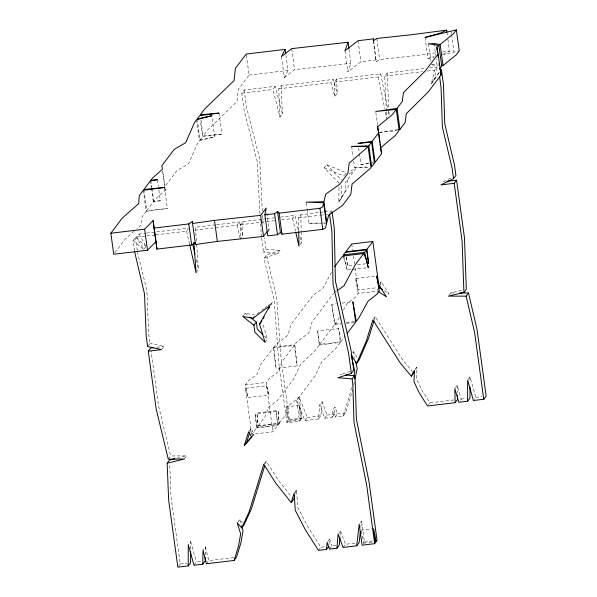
<?xml version="1.0" encoding="UTF-8"?>
<svg xmlns="http://www.w3.org/2000/svg" width="597" height="597" viewBox="0 0 597 597"><rect width="100%" height="100%" fill="white"/><g stroke="black" fill="none" stroke-linecap="round" stroke-linejoin="round"><path stroke-width="0.45" stroke-dasharray="2.98 2.24" d="M190.652 548.942L190.682 541.576L188.294 544.733M205.264 554.837L205.405 546.904L203.487 549.434M242.919 221.591L242.68 235.815L240.292 238.979L240.531 224.748L242.919 221.591L262.09 219.3M347.297 179.884L348.26 186.898L338.768 202.167L339.081 185.868M341.156 199.002L341.432 184.518M415.348 369.147L416.781 367.252L416.385 378.61L421.713 389.908L429.915 402.818L453.854 399.96M435.541 52.842L415.019 55.7L379.67 59.506L376.185 61.834L373.692 40.7M324.664 418.251L327.052 415.087L322.141 401.759L319.753 404.923L324.664 418.251L332.089 417.363L332.626 410.34L335.014 407.184L337.462 413.848L335.074 417.012L332.626 410.34M332.089 417.363L334.477 414.206L335.014 407.184M329.066 544.494L329.492 539.225L327.104 542.389M340.133 535.345L340.491 530.957L338.581 533.487M304.895 420.609L307.283 417.445L299.045 397.05L296.649 400.214L304.895 420.609L318.559 418.982L319.753 404.923M318.559 418.982L320.947 415.818L322.141 401.759M360.857 527.3L361.581 520.98L360.148 522.875M268.583 231.614L269.075 229.047L266.575 210.756M351.469 387.505L350.349 392.774L343.163 416.042L335.074 417.012M353.67 385.222L354.409 381.707M439.34 72.409L431.295 83.856L434.706 70.207L437.094 67.043L428.765 68.036M433.683 80.692L437.094 67.043M377.185 290.843L377.64 289.142M380.259 285.127L381.177 281.724L388.901 293.702L387.468 295.597M265.344 463.757L266.165 461.1L278.202 480.063L291.903 497.256M295.493 493.323L296.567 489.846L297.604 507.032L307.604 526.375L320.828 547.218L325.328 546.68M343.163 416.042L345.559 412.885L352.737 389.61M374.155 320.231L375.244 316.701L402.46 359.573L412.52 371.647M249.942 431.989L251.001 428.639L254.15 434.026L251.762 437.191M376.326 59.909L360.939 61.745L347.85 71.856L350.924 63.282L349.051 49.566M281.486 56.551L284.366 77.58L287.993 70.446L285.866 54.894M415.624 369.431L416.781 367.252M331.484 272.254L322.858 288.418L313.127 295.127L290.948 324.484L287.896 335.253L275.986 344.282L273.777 347.215L276.068 368.431L297.157 365.916L294.866 344.7L297.075 341.768L308.985 332.738L312.037 321.97L333.663 293.343M339.365 317.492L335.178 323.917L331.79 304.321L336.38 303.776M343.379 310.216L346.947 303.746L355.424 297.112L358.207 293.425L377.461 291.135M270.926 304.903L272.269 302.507L267.866 305.798M338.768 202.167L345.872 190.055L344.909 183.048L355.752 168.69L349.476 171.481M431.295 83.856L439.004 72.558L439.25 74.334M114.825 252.815L125.198 239.076L134.064 231.285M143.273 190.309L146.161 211.338L142.153 216.644L141.564 224.688L136.795 228.882M164.503 187.458L167.384 208.495L146.743 210.562L153.339 201.831L160.347 200.756L158.839 189.779M160.347 200.756L153.72 201.331L155.407 199.1L165.347 190.256L162.712 171.048M165.347 190.256L164.697 186.794L177.01 170.496L188.6 163.72L197.398 143.511L199.443 140.802L214.711 136.765L211.831 115.728M197.189 118.937L200.07 139.974L202.57 136.668L200.308 120.206M219.024 113.087L221.905 134.116L203.159 135.892L207.599 130.004L236.957 101.594L238.285 89.386L249.091 75.08L246.21 54.051M259.926 213.913L257.3 161.906L244.136 110.355L241.785 93.214L244.173 90.057L275.247 86.349L282.381 113.803L279.993 116.967L272.859 89.513L275.247 86.349M134.549 251.061L133.094 240.434L135.482 237.278L145.989 246.397M145.511 247.024L143.601 249.553L136.616 237.151L139.004 233.987L145.481 233.211M279.993 116.967L278.754 88.804L281.142 85.647L333.178 79.438L337.245 93.154L334.857 96.311L330.79 82.602L333.178 79.438M156.056 234.83L186.592 231.188L188.025 229.285M334.857 96.311L334.163 82.199L336.551 79.035L380.662 73.774L388.028 109.93M196.062 272.642L198.45 269.486L196.622 243.777M194.891 230.196L237.166 225.151L239.554 221.994L242.68 235.815M147.623 346.529L150.011 343.365L148.608 333.089L146.892 290.732L137.541 252.33M161.518 349.618L163.906 346.454L150.011 343.365M334.163 82.199L378.274 76.938L380.662 73.774M267.963 230.517L269.075 229.047M386.393 111.146L384.729 76.17L387.117 73.006L425.064 68.476M339.133 183.152L324.201 167.809L326.589 164.645L346.335 172.869L344.424 175.399M265.993 249.315L280.142 250.382L277.754 253.546L263.605 252.479L265.993 249.315L264.374 237.502M281.612 219.853L292.567 218.547L294.955 215.383L298.463 230.487M286.926 422.751L287.821 421.579L286.575 406.841L299.179 405.341L300.425 420.072L299.537 421.251L286.926 422.751L278.881 363.998L274.254 300.537L265.061 263.113L264.359 257.986L266.747 254.822L280.142 250.382M298.694 230.599L298.463 217.838L300.851 214.681L319.134 212.502M243.218 315.798L245.128 313.268L254.523 314.955M299.918 244.822L301.351 242.927L301.179 232.905M330.014 213.502L331.447 211.607M269.881 305.671L272.269 302.507M168.264 459.13L170.66 455.974L158.578 405.908L151.026 350.79M265.046 342.342L267.434 339.186L262.74 323.484M184.331 459.003L186.719 455.847L170.66 455.974M294.343 345.387L281.948 361.797L278.09 372.035L269.546 378.214L266.359 382.431L269.06 395.057L247.971 397.572L245.27 384.946L248.456 380.729L257.001 374.55L260.859 364.319L273.254 347.902L294.343 345.387L297.157 365.916M249.091 431.168L251.001 428.639M276.247 411.512L277.605 425.527L272.866 431.795L251.777 434.31L256.516 428.042L255.158 414.034L276.247 411.512L278.083 424.892L256.994 427.407L255.158 414.034M256.994 427.407L257.941 426.146L256.956 412.982L278.045 410.467L278.545 417.019A9.567 1.239 83.2 0 0 279.366 423.198L258.277 425.713A9.567 1.239 83.2 0 1 257.456 419.534L256.956 412.982M258.277 425.713L265.068 416.728L268.948 406.982L277.426 400.356L293.918 378.528L300.716 364.252L314.858 350.812L319.268 344.976L317.559 330.954L338.648 328.432L340.827 341.835L319.738 344.35L317.559 330.954M319.738 344.35L334.581 324.701L331.79 304.321M379.744 283.627L381.177 281.724M278.083 424.892L279.03 423.631L278.045 410.467M279.366 423.198L286.157 414.206L290.038 404.467L298.522 397.841L315.007 376.013L321.805 361.737L335.947 348.297L340.357 342.462L338.648 328.432M340.827 341.835L345.223 336.014M178.324 566.516L180.234 563.986L171.055 496.965L169.69 463.72M299.045 397.05L301.925 418.087L301.313 418.893L288.709 420.4L289.314 419.594L281.269 360.834L276.642 297.381L267.449 259.956L266.747 254.822M263.777 464.265L266.165 461.1M373.334 319.231L375.244 316.701M352.618 352.924L353.573 351.663L357.521 357.879M193.995 565.225L196.383 562.061L201.644 561.434M206.45 563.74L208.846 560.576L233.711 557.605M237.203 522.935L239.591 519.771L242.434 522.838M294.657 492.376L296.567 489.846M449.287 294.866L450.72 292.97L462.839 290.127M318.44 550.382L320.828 547.218M428.482 404.714L429.915 402.818M329.514 549.061L331.902 545.897L336.029 545.404M455.272 388.013L457.183 385.483L461.227 399.087L459.794 400.983M468.085 379.401L469.996 376.871L475.787 397.348L474.354 399.244M343.051 547.442L345.439 544.285L356.372 542.979M361.192 531.054L363.573 543.188L364.461 542.009L361.581 520.98M252.307 436.034L254.15 434.026M284.366 77.58L294.545 69.662L350.924 63.282M256.844 314.015L261.255 310.724M261.986 310.179L264.195 308.537M264.926 307.985L267.128 306.343M334.216 292.605L336.462 291.06M443.31 181.742L451.989 177.443M443.556 54.006L449.526 51.178L447.646 37.454M349.439 173.593L353.364 171.846M264.359 257.986L277.754 253.546M350.394 371.319L340.335 374.588L342.103 374.729M425.057 37.477L427.937 58.513L434.012 56.76M427.937 58.513L434.213 56.916M442.287 54.857L459.257 50.887M176.772 458.265L186.719 455.847M200.07 139.974L214.711 136.765M379.483 132.385L398.162 129.661M359.379 153.459L360.887 164.436L369.737 163.13M370.625 163.003L373.282 162.615M146.161 211.338L167.384 208.495M202.57 136.668L221.905 134.116M249.091 75.08L287.993 70.446M442.534 52.006L449.526 51.178M241.785 93.214L272.859 89.513M278.754 88.804L330.79 82.602M384.729 76.17L422.676 71.64M427.303 71.088L434.706 70.207M146.407 233.099L188.988 228.024M215.659 224.845L195.435 227.256L196.555 242.86M216.577 224.733L239.554 221.994M263.008 219.196L265.747 218.868M266.658 218.756L276.702 217.562M280.351 217.121L294.955 215.383M320.044 212.39L323.701 211.95M324.619 211.845L331.925 210.972M136.616 237.151L145.869 236.046M146.795 235.934L155.13 234.942M240.531 224.748L276.135 220.502M298.463 217.838L319.485 215.33M320.395 215.226L324.052 214.786M324.969 214.681L327.708 214.353M346.126 256.904L347.529 265.971L353.946 265.202M357.618 264.762L365.871 263.784M342.633 256.068L345.156 261.807L347.17 270.068L351.752 269.523M352.67 269.411L367.342 267.665M358.207 293.425L355.611 278.508L375.782 276.105M355.611 278.508L358.051 289.978L377.304 287.679M341.88 303.119L351.043 302.022M335.178 323.917L340.678 323.261M346.178 322.604L354.431 321.619M334.581 324.701L340.999 323.932M346.506 323.275L354.752 322.298M156.839 347.297L163.906 346.454M273.777 347.215L294.866 344.7M319.268 344.976L340.357 342.462M245.27 384.946L266.359 382.431M251.777 434.31L245.479 388.334L266.568 385.819L269.06 395.057M289.314 419.594L301.925 418.087M307.283 417.445L320.947 415.818M327.052 415.087L334.477 414.206M337.462 413.848L345.559 412.885M461.227 399.087L466.488 398.46M475.787 397.348L481.831 396.624M287.821 421.579L300.425 420.072M257.941 426.146L279.03 423.631M256.516 428.042L277.605 425.527M361.021 530.188L371.827 528.897M180.234 563.986L187.137 563.165M364.461 542.009L373.468 540.942M363.573 543.188L373.476 542.009M379.483 132.43L397.356 130.646M360.887 164.436L369.021 163.668M372.64 163.324L374.446 163.153M323.231 223.017L324.999 222.905M353.693 161.063L354.566 167.466L368.946 166.899M431.385 64.789L436.989 64.618L436.243 59.133M354.566 167.466L368.379 167.556M307.067 209.465L308.94 223.181L320.552 223.047M450.72 292.97L456.048 292.97M308.94 223.181L326.514 223.808M432.288 64.894L438.452 65.774M324.201 167.809L343.947 176.033M384.237 290.694L388.901 293.702M245.128 313.268L249.33 316.589M133.094 240.434L143.601 249.553M264.262 336.044L267.434 339.186M326.589 164.645L341.521 179.988M139.004 233.987L145.556 245.621M340.491 530.957L345.439 544.285M329.492 539.225L331.902 545.897M239.591 519.771L241.449 525.644M344.26 257.553L347.17 270.068M190.682 541.576L196.383 562.061M245.479 388.334L247.971 397.572M205.405 546.904L208.846 560.576M299.91 236.703L301.351 242.927M292.567 218.547L295.455 230.979M196.189 259.568L198.45 269.486M186.592 231.188L189.48 243.8M237.166 225.151L240.292 238.979M353.573 351.663L354.909 357.879M388.207 110.833L389.132 115.355L388.908 110.751M378.274 76.938L384.714 108.572M385.453 112.184L386.558 117.609M299.179 405.341L301.313 418.893M286.575 406.841L288.709 420.4M451.183 31.768L451.436 33.596M451.563 34.507L453.944 51.887M446.899 31.969L447.526 36.544M434.109 43.581L435.735 55.476M428.504 43.76L430.885 61.133M376.789 38.477L379.67 59.506M373.304 40.797L376.185 61.834M375.834 112.393L377.588 125.198M358.058 40.708L360.939 61.745M358.633 147.974L359.26 152.541M344.969 50.82L347.85 71.856M351.685 146.429L353.193 157.407M351.752 243.994L352.633 250.434M353.387 255.949L354.521 264.225M355.028 267.904L358.051 289.978M291.664 48.626L294.545 69.662M306.186 203.062L306.94 208.547M296.649 400.214L299.537 421.251M244.173 90.057L246.524 107.199L259.688 158.75L262.314 210.748M261.486 237.031L260.21 219.487M261.613 237.934L263.605 252.479M273.254 347.902L276.068 368.431M266.568 385.819L272.866 431.795M201.025 120.34L203.159 135.892M196.562 119.766L199.443 140.802M162.571 171.242L164.697 186.794M157.466 179.719L158.339 186.122M150.84 180.294L151.839 187.607M151.966 188.525L153.72 201.331M150.459 180.794L151.34 187.197M151.459 188.115L153.339 201.831M143.862 189.525L146.743 210.562M135.482 237.278L137.422 251.441M346.491 257.106L347.529 265.971M262.553 215.39L262.971 223.748M336.551 79.035L337.245 93.154M387.117 73.006L388.863 109.826M386.431 112.072L386.737 118.512M281.142 85.647L282.381 113.803M457.183 385.483L457.362 392.505M300.851 214.681L301.157 231.994M469.996 376.871L469.996 382.393"/><path stroke-width="0.9" d="M174.966 458.705L169.533 460.026L167.145 463.19L168.667 500.129L177.846 567.15L188.204 565.911L188.294 544.733L193.995 565.225L202.764 564.18L205.152 561.016L205.219 557.486M190.644 551.703L190.592 562.755L188.204 565.911M202.764 564.18L203.01 550.061L206.45 563.74L234.084 560.441L236.472 557.277L240.927 542.86L243.039 530.673L241.718 526.479M110.848 233.226L144.623 229.203L153.078 220.584L155.966 241.621L147.504 250.233L113.728 254.262L110.848 233.226L122.318 218.047L138.683 203.652L139.273 195.607L143.273 190.309L164.503 187.458L143.862 189.525L150.459 180.794L157.466 179.719L150.84 180.294L152.526 178.063L162.466 169.22L161.817 165.757L174.13 149.459L185.719 142.683L194.518 122.475L196.562 119.766L211.831 115.728L197.189 118.937L199.689 115.631L219.024 113.087L200.271 114.855L204.719 108.967L234.076 80.558L235.405 68.349L246.21 54.051L285.112 49.409L281.486 56.551L291.664 48.626L348.044 42.253L344.969 50.82L358.058 40.708L373.446 38.872L373.304 40.797L376.789 38.477L412.131 34.663L446.646 30.141L446.899 31.969M234.084 560.441L238.539 546.016L240.651 533.83L237.203 522.935L241.755 527.845L248.994 512.136L263.777 464.265L275.814 483.227L291.224 502.562L294.179 493.01L295.216 510.196L305.209 529.539L318.44 550.382L326.529 549.412L327.104 542.389L329.514 549.061L336.939 548.173L339.327 545.009L339.984 537.106M336.939 548.173L338.103 534.121L343.051 547.442L356.715 545.815L359.103 542.651L360.342 531.815M356.715 545.815L359.193 524.144L362.073 545.173L374.677 543.673L375.289 542.86L373.625 528.681L376.177 541.688L374.379 541.897M264.867 214.853L274.605 213.696L277.545 211.435L280.426 232.472L277.486 234.725L267.747 235.89L264.867 214.853L266.195 208.01L260.643 215.36L263.523 236.397L217.353 241.412L195.517 244.509L195.152 242.651L191.682 244.964L156.944 249.106L153.078 220.584M353.879 376.095L354.812 371.7L351.372 355.708M354.969 379.073L357.2 368.543L355.67 361.431M323.88 201.756L326.76 222.793L328.641 215.151L342.611 205.293L350.775 194.488L352.066 184.137L370.998 167.72L368.118 146.683L349.185 163.1L347.894 173.451L339.73 184.257L325.761 194.115L323.88 201.756L306.06 202.144L323.634 202.771L322.611 206.92L319.932 208.286L279.105 213.159L277.545 211.435M378.617 288.948L380.035 285.978M264.799 465.533L251.382 508.98L244.143 524.681L241.755 527.845M294.687 495.928L293.612 499.398L291.224 502.562M373.886 321.119L368.707 337.88L359.006 360.215L356.618 363.379L351.185 354.819M244.367 445.205L248.613 431.803L251.762 437.191L244.367 445.205L251.688 436.698M246.755 442.041L249.673 432.825M356.618 363.379L366.319 341.044L372.856 319.865L400.072 362.73L411.311 376.229L414.475 371.618M411.311 376.229L414.393 370.416L413.997 381.774L419.325 393.072L427.527 405.982L455.153 402.684L457.541 399.527L457.429 395.139M259.568 324.029L269.881 305.671L252.986 318.268L242.74 316.432L253.949 325.283L254.904 332.29L265.046 342.342L259.568 324.029L261.956 320.865M263.299 318.47L264.202 316.873M268.687 308.895L269.583 307.298M167.145 463.19L184.331 459.003L168.264 459.13L156.19 409.072L148.265 351.2L150.653 348.036L153.302 347.723M263.523 236.397L267.411 231.248M371.565 142.116L374.446 163.153L371.662 166.839L368.782 145.802L371.565 142.116L358.006 143.399L372.17 141.317L378.692 132.683L377.662 126.743L392.46 114.467L396.259 109.43L375.707 111.482L397.065 108.37L402.221 101.542L403.453 92.654L425.385 70.871L438.161 53.969L436.803 47.2L438.929 45.476L441.81 66.513L439.683 68.237L440.019 69.924M441.302 65.267L443.026 65.528L456.317 54.782L459.257 50.887L456.377 29.85L453.429 33.753L440.146 44.499L434.109 43.581L428.504 43.76L438.929 45.476M252.986 318.268L253.941 317.007M440.444 70.662L441.399 69.401L443.459 84.453L444.758 123.818L454.518 165.212L455.929 175.488L453.541 178.652L440.922 184.906L454.183 183.324L456.571 180.16L446.847 181.316M378.692 132.683L381.573 153.72L375.05 162.354L372.17 141.317M398.162 129.661L399.945 129.4L405.102 122.572L406.333 113.691L428.265 91.908L441.041 74.998L438.161 53.969M253.949 325.283L256.337 322.119L250.031 317.141M334.604 266.695L342.633 256.068L363.722 253.546L366.245 259.292L368.259 267.553L364.603 252.382L366.513 249.852L345.424 252.367L343.514 254.897L344.014 256.665M363.722 253.546L355.155 264.889L343.947 285.903L337.208 290.545M366.954 249.27L372.841 241.479L351.752 243.994L345.864 251.785L366.954 249.27L368.618 263.456L366.513 249.852M347.424 333.104L355.67 322.186L352.879 301.806L356.267 321.402L358.678 318.208L368.036 301.231L376.513 294.597L379.296 290.911L376.7 275.993L379.14 287.463L372.841 241.479M345.648 375.02L354.499 375.737L352.111 378.901L337.947 377.744L351.357 373.394L353.745 370.237L351.006 350.238L335.432 281.097L334.275 228.114L332.051 211.875M459.6 292.978L468.481 292.978L466.093 296.142L448.332 296.127L463.914 292.478L466.302 289.321L464.496 238.031L456.571 180.16M326.529 549.412L328.925 546.255M455.153 402.684L454.795 388.647L458.839 402.244L467.608 401.199L469.996 398.035L469.996 386.998M376.177 541.688L377.065 540.509L369.021 481.749L356.387 419.251L355.2 380.871L354.499 375.737M467.608 401.199L467.608 380.035L473.399 400.512L483.764 399.274L486.152 396.109L476.966 329.089L468.481 292.978M154.063 228.076L188.801 223.927L192.271 221.614L192.637 223.472L214.472 220.375L260.643 215.36M280.426 232.472L281.985 234.196L322.813 229.323L325.492 227.95L326.514 223.808L323.634 202.771M446.646 30.141L440.668 32.969L425.057 37.477L456.377 29.85M343.514 254.897L364.603 252.382M148.265 351.2L161.518 349.618L147.623 346.529L146.213 336.253L144.504 293.896L134.668 251.949M368.782 145.802L351.685 146.429L368.118 146.683M379.573 287.687L382.684 289.687M377.961 291.343L386.513 296.866L378.782 284.888M262.993 334.783L257.3 329.134L256.337 322.119M466.093 296.142L474.578 332.253L483.764 399.274M295.873 232.763L298.963 246.083L298.709 231.509M192.689 244.248L194.958 254.158M189.682 244.703L196.062 272.642L193.906 242.352M440.362 71.618L441.041 74.998M381.573 153.72L380.543 147.78L395.341 135.497L399.139 130.467L396.259 109.43M440.146 44.499L443.026 65.528M436.803 47.2L437.549 52.685M437.929 55.431L438.176 57.26M439.056 63.663L439.302 65.491M439.616 76.991L441.071 87.61L442.37 126.982L452.13 168.376L453.541 178.652M454.183 183.324L462.108 241.195L463.914 292.478M397.065 108.37L399.945 129.4M373.446 38.872L373.692 40.7M377.662 126.743L379.796 142.295M380.043 144.123L380.423 146.862M348.044 42.253L348.924 48.656M329.537 214.136L331.887 231.278L333.036 284.262L348.618 353.402L351.357 373.394M352.111 378.901L352.812 384.035L353.999 422.415L366.633 484.913L374.677 543.673M319.932 208.286L322.813 229.323M285.112 49.409L285.612 53.066M279.105 213.159L281.985 234.196M274.605 213.696L277.486 234.725M214.472 220.375L217.353 241.412M192.271 221.614L195.517 244.509M188.801 223.927L191.682 244.964M144.623 229.203L147.504 250.233M155.966 241.621L156.944 249.106"/></g></svg>
